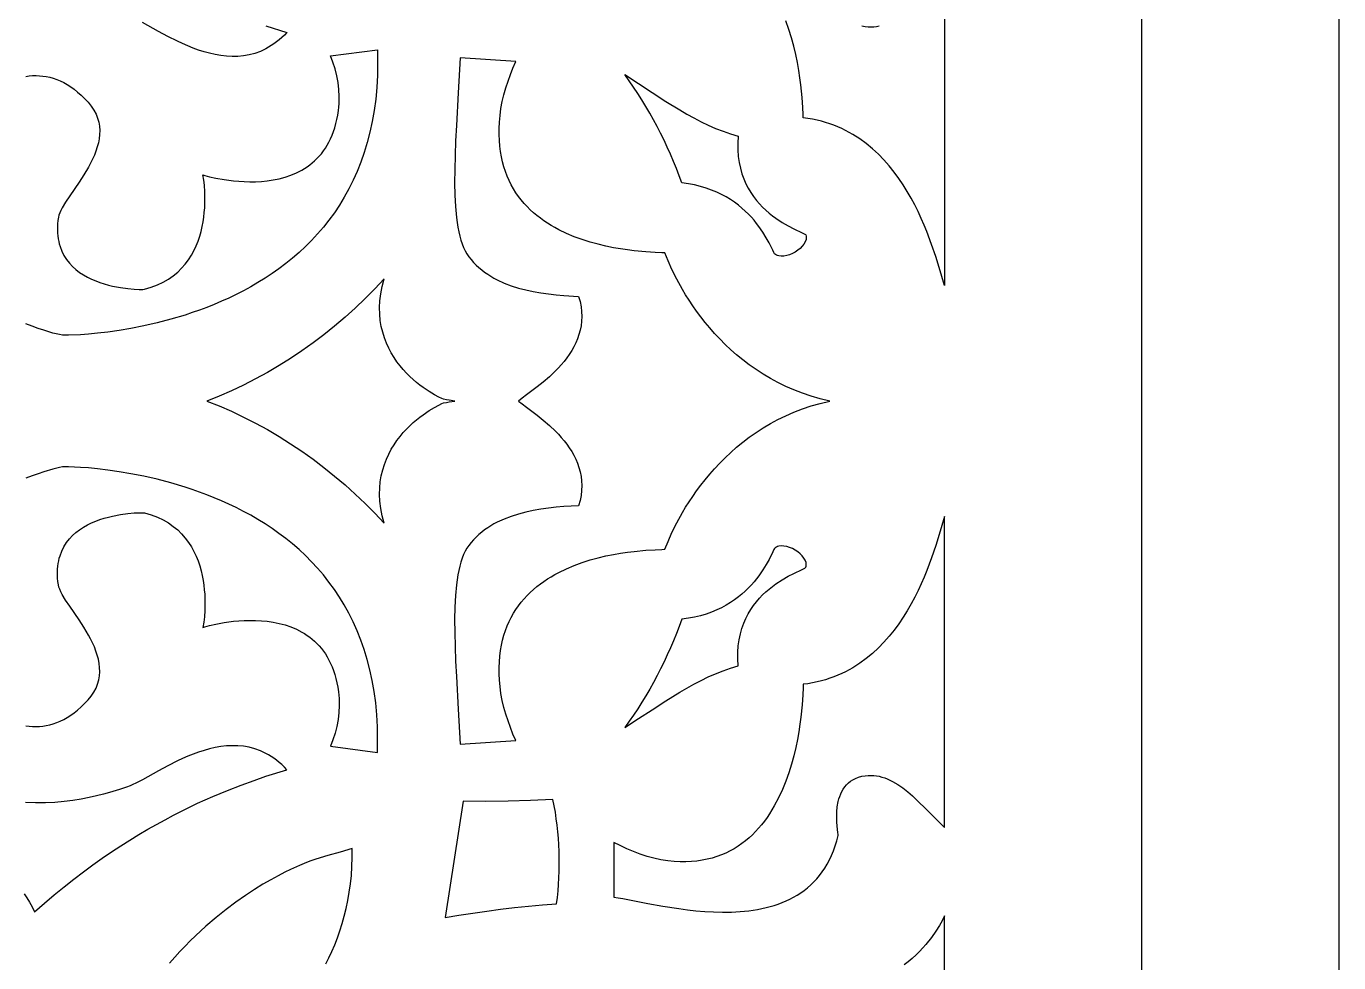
# Model space of a CAD drawing. Extents: x -75 to 75, y -200 to 200.
# Drawn here: x 8.4 to 75, y 28 to 75.5 of the extents above; entities that cross this region are included whole.
import ezdxf

# ---------------------------------------------------------------- set-up
doc = ezdxf.new("R2010")
doc.units = 0
doc.layers.add('LAYER_1', color=18, linetype='CONTINUOUS')
doc.layers.add('LAYER_10', color=140, linetype='CONTINUOUS')

msp = doc.modelspace()

# ---------------------------------------------------------------- linework, layer by layer
at = {"layer": 'LAYER_1'}
for points in [[(55.001, 78.077), (55.001, 62.309), (54.728, 63.224), (54.553, 63.785), (54.346, 64.396), (54.102, 65.045), (53.966, 65.38), (53.818, 65.718), (53.66, 66.059), (53.49, 66.402), (53.308, 66.743), (53.113, 67.082), (52.905, 67.418), (52.683, 67.747), (52.447, 68.069), (52.196, 68.382), (51.929, 68.684), (51.647, 68.974), (51.348, 69.249), (51.033, 69.509), (50.7, 69.751), (50.349, 69.974), (50.167, 70.078), (49.98, 70.177), (49.788, 70.27), (49.592, 70.357), (49.391, 70.438), (49.184, 70.512), (48.973, 70.58), (48.756, 70.642), (48.535, 70.697), (48.308, 70.744), (48.076, 70.785), (47.839, 70.817), (47.836, 70.99), (47.822, 71.345), (47.786, 71.854), (47.72, 72.489), (47.672, 72.845), (47.613, 73.222), (47.541, 73.617), (47.456, 74.025), (47.355, 74.445), (47.239, 74.871), (47.105, 75.301), (46.952, 75.731)], [(20.598, 75.481), (21.659, 75.148), (21.53, 75.015), (21.4, 74.89), (21.269, 74.774), (21.136, 74.667), (21.001, 74.567), (20.866, 74.476), (20.729, 74.393), (20.591, 74.317), (20.453, 74.249), (20.313, 74.188), (20.031, 74.086), (19.747, 74.011), (19.461, 73.961), (19.174, 73.933), (18.886, 73.928), (18.598, 73.942), (18.31, 73.975), (18.024, 74.024), (17.74, 74.088), (17.459, 74.166), (17.181, 74.255), (16.906, 74.355), (16.637, 74.463), (16.372, 74.578), (16.114, 74.698), (15.617, 74.948), (15.152, 75.199), (14.338, 75.655)], [(50.804, 75.481), (50.982, 75.449), (51.127, 75.435), (51.27, 75.431), (51.412, 75.438), (51.552, 75.455), (51.691, 75.482)], [(8.422, 72.919), (8.593, 72.941), (8.765, 72.955), (8.938, 72.959), (9.111, 72.953), (9.286, 72.937), (9.461, 72.91), (9.637, 72.872), (9.813, 72.822), (9.99, 72.761), (10.167, 72.688), (10.343, 72.601), (10.52, 72.502), (10.697, 72.389), (10.874, 72.263), (11.05, 72.122), (11.226, 71.966), (11.402, 71.796), (11.577, 71.61), (11.739, 71.412), (11.874, 71.21), (11.981, 71.007), (12.063, 70.801), (12.12, 70.594), (12.156, 70.386), (12.17, 70.176), (12.164, 69.967), (12.141, 69.757), (12.101, 69.547), (12.047, 69.338), (11.978, 69.13), (11.898, 68.924), (11.807, 68.719), (11.707, 68.516), (11.6, 68.316), (11.368, 67.926), (11.124, 67.55), (10.648, 66.854), (10.439, 66.541), (10.266, 66.255), (10.196, 66.123), (10.14, 65.999), (10.099, 65.884), (10.075, 65.777), (10.051, 65.605), (10.035, 65.439), (10.027, 65.279), (10.026, 65.123), (10.031, 64.973), (10.044, 64.827), (10.062, 64.687), (10.088, 64.552), (10.119, 64.421), (10.155, 64.295), (10.245, 64.057), (10.356, 63.836), (10.485, 63.633), (10.631, 63.446), (10.791, 63.275), (10.965, 63.119), (11.15, 62.978), (11.345, 62.85), (11.547, 62.735), (11.755, 62.632), (11.968, 62.542), (12.182, 62.462), (12.397, 62.392), (12.61, 62.332), (12.821, 62.282), (13.224, 62.204), (13.593, 62.154), (13.913, 62.127), (14.169, 62.117), (14.346, 62.118), (14.431, 62.125), (14.606, 62.171), (14.774, 62.223), (15.091, 62.342), (15.383, 62.48), (15.652, 62.635), (15.897, 62.806), (16.121, 62.991), (16.323, 63.189), (16.506, 63.398), (16.67, 63.617), (16.815, 63.844), (16.944, 64.078), (17.056, 64.318), (17.154, 64.561), (17.237, 64.807), (17.306, 65.054), (17.364, 65.3), (17.41, 65.544), (17.446, 65.784), (17.472, 66.019), (17.49, 66.247), (17.504, 66.678), (17.497, 67.065), (17.474, 67.395), (17.445, 67.657), (17.397, 67.928), (17.506, 67.892), (17.732, 67.832), (18.06, 67.758), (18.474, 67.683), (18.708, 67.649), (18.957, 67.619), (19.22, 67.596), (19.494, 67.579), (19.778, 67.572), (20.069, 67.576), (20.365, 67.591), (20.665, 67.62), (20.966, 67.664), (21.267, 67.725), (21.565, 67.804), (21.858, 67.903), (22.144, 68.023), (22.422, 68.166), (22.557, 68.247), (22.689, 68.334), (22.818, 68.427), (22.943, 68.527), (23.065, 68.634), (23.182, 68.748), (23.296, 68.869), (23.405, 68.997), (23.51, 69.134), (23.609, 69.278), (23.703, 69.43), (23.792, 69.59), (23.875, 69.759), (23.953, 69.936), (24.024, 70.122), (24.088, 70.317), (24.146, 70.521), (24.197, 70.735), (24.241, 70.958), (24.277, 71.191), (24.297, 71.365), (24.31, 71.54), (24.315, 71.893), (24.295, 72.246), (24.25, 72.6), (24.184, 72.95), (24.098, 73.294), (23.995, 73.632), (23.875, 73.96), (26.247, 74.27), (26.259, 73.613), (26.248, 72.977), (26.214, 72.36), (26.159, 71.763), (26.082, 71.185), (25.986, 70.625), (25.869, 70.085), (25.735, 69.562), (25.581, 69.058), (25.411, 68.571), (25.224, 68.101), (25.021, 67.648), (24.803, 67.212), (24.57, 66.792), (24.323, 66.388), (24.064, 66), (23.792, 65.628), (23.508, 65.27), (23.214, 64.928), (22.909, 64.6), (22.595, 64.286), (22.272, 63.986), (21.941, 63.699), (21.602, 63.426), (21.257, 63.165), (20.906, 62.918), (20.55, 62.682), (20.19, 62.459), (19.825, 62.247), (19.458, 62.047), (19.088, 61.857), (18.717, 61.679), (18.345, 61.511), (17.973, 61.353), (17.601, 61.205), (17.231, 61.066), (16.862, 60.937), (16.497, 60.816), (15.776, 60.601), (15.075, 60.417), (14.399, 60.263), (13.754, 60.136), (13.146, 60.033), (12.58, 59.952), (12.063, 59.891), (11.599, 59.846), (11.195, 59.816), (10.588, 59.79), (10.289, 59.792), (10.128, 59.822), (9.799, 59.904), (9.331, 60.044), (9.053, 60.136), (8.751, 60.244), (8.429, 60.368)], [(8.422, 39.987), (8.593, 39.964), (8.765, 39.951), (8.938, 39.947), (9.111, 39.953), (9.286, 39.969), (9.461, 39.996), (9.637, 40.034), (9.813, 40.083), (9.99, 40.145), (10.167, 40.218), (10.343, 40.305), (10.52, 40.404), (10.697, 40.517), (10.874, 40.643), (11.05, 40.784), (11.226, 40.94), (11.402, 41.11), (11.577, 41.296), (11.739, 41.494), (11.874, 41.695), (11.981, 41.899), (12.063, 42.104), (12.12, 42.312), (12.156, 42.52), (12.17, 42.729), (12.164, 42.939), (12.141, 43.149), (12.101, 43.359), (12.047, 43.568), (11.978, 43.776), (11.898, 43.982), (11.807, 44.187), (11.707, 44.39), (11.6, 44.59), (11.368, 44.98), (11.124, 45.356), (10.648, 46.051), (10.439, 46.365), (10.266, 46.651), (10.196, 46.782), (10.14, 46.907), (10.099, 47.022), (10.075, 47.129), (10.051, 47.301), (10.035, 47.467), (10.027, 47.627), (10.026, 47.783), (10.031, 47.933), (10.044, 48.078), (10.062, 48.219), (10.088, 48.354), (10.119, 48.485), (10.155, 48.611), (10.245, 48.849), (10.356, 49.069), (10.485, 49.273), (10.631, 49.46), (10.791, 49.631), (10.965, 49.787), (11.15, 49.928), (11.345, 50.056), (11.547, 50.171), (11.755, 50.274), (11.968, 50.364), (12.182, 50.444), (12.397, 50.514), (12.61, 50.573), (12.821, 50.624), (13.224, 50.702), (13.593, 50.751), (13.913, 50.779), (14.169, 50.789), (14.346, 50.788), (14.431, 50.781), (14.606, 50.734), (14.774, 50.683), (15.091, 50.564), (15.383, 50.426), (15.652, 50.271), (15.897, 50.1), (16.121, 49.915), (16.323, 49.717), (16.506, 49.508), (16.67, 49.289), (16.815, 49.062), (16.944, 48.827), (17.056, 48.588), (17.154, 48.344), (17.237, 48.099), (17.306, 47.852), (17.364, 47.606), (17.41, 47.362), (17.446, 47.122), (17.472, 46.887), (17.49, 46.658), (17.504, 46.227), (17.497, 45.841), (17.474, 45.511), (17.445, 45.249), (17.397, 44.978), (17.506, 45.013), (17.732, 45.074), (18.06, 45.148), (18.474, 45.223), (18.708, 45.257), (18.957, 45.287), (19.22, 45.31), (19.494, 45.326), (19.778, 45.334), (20.069, 45.33), (20.365, 45.315), (20.665, 45.286), (20.966, 45.242), (21.267, 45.181), (21.565, 45.102), (21.858, 45.003), (22.144, 44.883), (22.422, 44.74), (22.557, 44.659), (22.689, 44.572), (22.818, 44.479), (22.943, 44.379), (23.065, 44.272), (23.182, 44.158), (23.296, 44.037), (23.405, 43.908), (23.51, 43.772), (23.609, 43.628), (23.703, 43.476), (23.792, 43.316), (23.875, 43.147), (23.953, 42.97), (24.024, 42.784), (24.088, 42.589), (24.146, 42.385), (24.197, 42.171), (24.241, 41.948), (24.277, 41.715), (24.297, 41.541), (24.31, 41.366), (24.315, 41.013), (24.295, 40.659), (24.25, 40.306), (24.184, 39.956), (24.098, 39.611), (23.995, 39.274), (23.875, 38.946), (26.247, 38.636), (26.259, 39.293), (26.248, 39.929), (26.214, 40.546), (26.159, 41.143), (26.082, 41.721), (25.986, 42.28), (25.869, 42.821), (25.735, 43.344), (25.581, 43.848), (25.411, 44.335), (25.224, 44.805), (25.021, 45.258), (24.803, 45.694), (24.57, 46.114), (24.323, 46.517), (24.064, 46.905), (23.792, 47.278), (23.508, 47.635), (23.214, 47.978), (22.909, 48.306), (22.595, 48.62), (22.272, 48.92), (21.941, 49.207), (21.602, 49.48), (21.257, 49.741), (20.906, 49.988), (20.55, 50.224), (20.19, 50.447), (19.825, 50.659), (19.458, 50.859), (19.088, 51.049), (18.717, 51.227), (18.345, 51.395), (17.973, 51.553), (17.601, 51.701), (17.231, 51.84), (16.862, 51.969), (16.497, 52.089), (15.776, 52.305), (15.075, 52.488), (14.399, 52.643), (13.754, 52.77), (13.146, 52.873), (12.58, 52.954), (12.063, 53.015), (11.599, 53.06), (11.195, 53.09), (10.588, 53.116), (10.289, 53.114), (10.128, 53.084), (9.799, 53.002), (9.331, 52.862), (9.053, 52.77), (8.751, 52.662), (8.429, 52.537)], [(8.34, 31.467), (8.477, 31.259), (8.611, 31.038), (8.74, 30.805), (8.864, 30.558), (9.366, 30.997), (9.866, 31.419), (10.362, 31.823), (10.853, 32.21), (11.341, 32.58), (11.824, 32.934), (12.301, 33.272), (12.774, 33.594), (13.241, 33.901), (13.701, 34.194), (14.156, 34.472), (14.604, 34.737), (15.045, 34.988), (15.479, 35.226), (15.905, 35.452), (16.323, 35.665), (17.133, 36.057), (17.909, 36.405), (18.645, 36.712), (19.341, 36.982), (19.992, 37.219), (20.598, 37.425), (21.659, 37.758), (21.53, 37.891), (21.4, 38.016), (21.269, 38.132), (21.136, 38.239), (21.001, 38.338), (20.866, 38.43), (20.729, 38.513), (20.591, 38.589), (20.453, 38.657), (20.313, 38.718), (20.031, 38.82), (19.747, 38.895), (19.461, 38.945), (19.174, 38.972), (18.886, 38.978), (18.598, 38.964), (18.31, 38.931), (18.024, 38.882), (17.74, 38.818), (17.459, 38.74), (17.181, 38.651), (16.906, 38.551), (16.637, 38.443), (16.372, 38.328), (16.114, 38.208), (15.617, 37.958), (15.152, 37.706), (14.338, 37.251), (13.999, 37.072), (13.848, 37.001), (13.712, 36.944), (13.534, 36.877), (13.178, 36.753), (12.663, 36.596), (12.352, 36.511), (12.009, 36.427), (11.636, 36.345), (11.236, 36.27), (10.811, 36.202), (10.364, 36.146), (9.897, 36.104), (9.413, 36.079), (8.914, 36.074), (8.403, 36.092)], [(23.631, 27.912), (23.788, 28.224), (23.938, 28.549), (24.081, 28.884), (24.217, 29.23), (24.344, 29.588), (24.462, 29.957), (24.57, 30.337), (24.666, 30.727), (24.751, 31.129), (24.823, 31.542), (24.881, 31.965), (24.926, 32.399), (24.955, 32.844), (24.968, 33.3), (24.964, 33.767), (24.352, 33.584), (23.739, 33.407), (23.129, 33.218), (22.827, 33.114), (22.528, 33.001), (22.29, 32.903), (21.842, 32.7), (21.549, 32.558), (21.216, 32.385), (20.846, 32.183), (20.443, 31.949), (20.01, 31.683), (19.553, 31.383), (19.074, 31.048), (18.578, 30.677), (18.069, 30.27), (17.55, 29.824), (17.025, 29.34), (16.762, 29.083), (16.498, 28.815), (16.235, 28.538), (15.973, 28.249), (15.713, 27.951)], [(55.001, 18.089), (55.001, 30.352), (54.872, 30.096), (54.738, 29.861), (54.559, 29.575), (54.332, 29.25), (54.058, 28.902), (53.903, 28.723), (53.736, 28.544), (53.557, 28.366), (53.366, 28.192), (53.163, 28.022), (52.948, 27.858)]]:
    msp.add_lwpolyline(points, dxfattribs=at)
for points in [[(33.395, 56.453), (33.578, 56.309), (33.805, 56.141), (34.353, 55.731), (34.656, 55.489), (34.966, 55.221), (35.275, 54.928), (35.425, 54.772), (35.572, 54.61), (35.713, 54.441), (35.849, 54.266), (35.977, 54.085), (36.096, 53.897), (36.206, 53.703), (36.305, 53.503), (36.392, 53.296), (36.466, 53.082), (36.526, 52.863), (36.57, 52.636), (36.598, 52.404), (36.608, 52.165), (36.6, 51.919), (36.571, 51.667), (36.521, 51.408), (36.45, 51.143), (35.699, 51.099), (35.315, 51.066), (34.927, 51.023), (34.539, 50.969), (34.152, 50.901), (33.77, 50.819), (33.393, 50.72), (33.025, 50.603), (32.668, 50.467), (32.324, 50.308), (32.158, 50.22), (31.995, 50.126), (31.838, 50.026), (31.685, 49.92), (31.537, 49.806), (31.394, 49.686), (31.257, 49.559), (31.126, 49.424), (31.001, 49.282), (30.882, 49.132), (30.786, 48.99), (30.697, 48.835), (30.617, 48.666), (30.544, 48.485), (30.478, 48.291), (30.42, 48.084), (30.368, 47.865), (30.323, 47.634), (30.284, 47.391), (30.251, 47.137), (30.202, 46.594), (30.173, 46.007), (30.162, 45.378), (30.167, 44.709), (30.185, 44.002), (30.213, 43.258), (30.251, 42.479), (30.342, 40.825), (30.439, 39.053), (33.257, 39.239), (33.121, 39.567), (32.991, 39.899), (32.87, 40.236), (32.759, 40.576), (32.661, 40.921), (32.578, 41.269), (32.512, 41.62), (32.464, 41.975), (32.436, 42.305), (32.421, 42.625), (32.419, 42.934), (32.43, 43.233), (32.454, 43.521), (32.489, 43.8), (32.535, 44.069), (32.593, 44.328), (32.662, 44.578), (32.74, 44.818), (32.829, 45.049), (32.926, 45.272), (33.033, 45.485), (33.149, 45.691), (33.272, 45.887), (33.404, 46.076), (33.543, 46.256), (33.689, 46.429), (33.841, 46.594), (33.999, 46.751), (34.164, 46.901), (34.333, 47.044), (34.508, 47.18), (34.686, 47.31), (34.869, 47.432), (35.056, 47.548), (35.246, 47.658), (35.439, 47.762), (35.831, 47.952), (36.231, 48.12), (36.633, 48.267), (37.035, 48.394), (37.434, 48.504), (37.826, 48.597), (38.209, 48.675), (38.578, 48.739), (38.93, 48.791), (39.263, 48.831), (39.857, 48.886), (40.332, 48.915), (40.662, 48.927), (40.822, 48.936), (40.98, 49.338), (41.18, 49.787), (41.424, 50.277), (41.712, 50.797), (41.874, 51.066), (42.047, 51.341), (42.232, 51.618), (42.429, 51.899), (42.638, 52.181), (42.86, 52.463), (43.094, 52.745), (43.341, 53.025), (43.601, 53.303), (43.875, 53.578), (44.161, 53.847), (44.461, 54.111), (44.775, 54.368), (45.102, 54.617), (45.444, 54.858), (45.8, 55.088), (46.17, 55.308), (46.555, 55.516), (46.954, 55.71), (47.368, 55.891), (47.798, 56.056), (48.243, 56.206), (48.703, 56.338), (49.179, 56.453), (48.703, 56.568), (48.243, 56.7), (47.798, 56.85), (47.368, 57.015), (46.954, 57.196), (46.555, 57.39), (46.17, 57.598), (45.8, 57.818), (45.444, 58.048), (45.102, 58.289), (44.775, 58.538), (44.461, 58.795), (44.161, 59.059), (43.875, 59.328), (43.601, 59.603), (43.341, 59.88), (43.094, 60.161), (42.86, 60.443), (42.638, 60.725), (42.429, 61.007), (42.232, 61.288), (42.047, 61.565), (41.874, 61.839), (41.712, 62.109), (41.424, 62.629), (41.18, 63.118), (40.98, 63.568), (40.822, 63.969), (40.662, 63.978), (40.332, 63.991), (39.857, 64.02), (39.263, 64.074), (38.93, 64.115), (38.578, 64.167), (38.209, 64.231), (37.826, 64.309), (37.434, 64.402), (37.035, 64.512), (36.633, 64.639), (36.231, 64.786), (35.831, 64.954), (35.439, 65.144), (35.246, 65.248), (35.056, 65.358), (34.869, 65.474), (34.686, 65.596), (34.508, 65.725), (34.333, 65.861), (34.164, 66.004), (33.999, 66.155), (33.841, 66.312), (33.689, 66.477), (33.543, 66.65), (33.404, 66.83), (33.272, 67.019), (33.149, 67.215), (33.033, 67.42), (32.926, 67.634), (32.829, 67.856), (32.74, 68.088), (32.662, 68.328), (32.593, 68.578), (32.535, 68.837), (32.489, 69.106), (32.454, 69.385), (32.43, 69.673), (32.419, 69.972), (32.421, 70.281), (32.436, 70.601), (32.464, 70.931), (32.512, 71.285), (32.578, 71.637), (32.661, 71.985), (32.759, 72.329), (32.87, 72.67), (32.991, 73.007), (33.121, 73.339), (33.257, 73.667), (30.439, 73.853), (30.342, 72.081), (30.251, 70.426), (30.213, 69.648), (30.185, 68.904), (30.167, 68.197), (30.162, 67.528), (30.173, 66.899), (30.202, 66.312), (30.251, 65.769), (30.284, 65.515), (30.323, 65.272), (30.368, 65.041), (30.42, 64.822), (30.478, 64.615), (30.544, 64.421), (30.617, 64.239), (30.697, 64.071), (30.786, 63.916), (30.882, 63.774), (31.001, 63.624), (31.126, 63.482), (31.257, 63.347), (31.394, 63.22), (31.537, 63.1), (31.685, 62.986), (31.838, 62.88), (31.995, 62.779), (32.158, 62.685), (32.324, 62.598), (32.668, 62.439), (33.025, 62.302), (33.393, 62.185), (33.77, 62.087), (34.152, 62.005), (34.539, 61.937), (34.927, 61.883), (35.315, 61.84), (35.699, 61.807), (36.45, 61.763), (36.521, 61.498), (36.571, 61.239), (36.6, 60.987), (36.608, 60.741), (36.598, 60.502), (36.57, 60.269), (36.526, 60.043), (36.466, 59.823), (36.392, 59.61), (36.305, 59.403), (36.206, 59.203), (36.096, 59.009), (35.977, 58.821), (35.849, 58.64), (35.713, 58.465), (35.572, 58.296), (35.425, 58.134), (35.275, 57.978), (34.966, 57.685), (34.656, 57.417), (34.353, 57.175), (33.805, 56.765), (33.578, 56.597)], [(46.595, 63.815), (46.537, 63.831), (46.483, 63.855), (46.433, 63.884), (46.387, 63.921), (46.35, 63.979), (46.292, 64.098), (46.102, 64.484), (45.963, 64.735), (45.792, 65.013), (45.586, 65.311), (45.469, 65.464), (45.342, 65.62), (45.205, 65.776), (45.057, 65.932), (44.898, 66.086), (44.728, 66.239), (44.546, 66.388), (44.352, 66.532), (44.146, 66.672), (43.928, 66.804), (43.696, 66.93), (43.451, 67.047), (43.192, 67.154), (42.919, 67.251), (42.631, 67.337), (42.329, 67.41), (42.011, 67.469), (41.678, 67.514), (41.545, 67.881), (41.405, 68.247), (41.258, 68.609), (41.105, 68.969), (40.945, 69.326), (40.78, 69.679), (40.608, 70.03), (40.429, 70.377), (40.245, 70.72), (40.055, 71.06), (39.859, 71.395), (39.658, 71.726), (39.45, 72.053), (39.237, 72.375), (39.019, 72.693), (38.796, 73.005), (39.488, 72.558), (40.18, 72.102), (40.876, 71.65), (41.579, 71.215), (41.935, 71.007), (42.293, 70.808), (42.656, 70.62), (43.022, 70.443), (43.393, 70.28), (43.769, 70.132), (44.15, 70), (44.537, 69.887), (44.518, 69.528), (44.521, 69.186), (44.545, 68.861), (44.588, 68.552), (44.649, 68.26), (44.727, 67.984), (44.82, 67.722), (44.926, 67.476), (45.045, 67.243), (45.175, 67.025), (45.314, 66.82), (45.462, 66.629), (45.616, 66.449), (45.775, 66.283), (45.939, 66.128), (46.105, 65.984), (46.272, 65.851), (46.439, 65.729), (46.767, 65.514), (47.077, 65.336), (47.358, 65.192), (47.788, 64.99), (47.915, 64.925), (47.952, 64.9), (47.969, 64.88), (47.984, 64.822), (47.991, 64.764), (47.989, 64.705), (47.98, 64.646), (47.941, 64.528), (47.875, 64.412), (47.788, 64.301), (47.682, 64.196), (47.561, 64.099), (47.429, 64.012), (47.289, 63.937), (47.145, 63.876), (46.999, 63.831), (46.857, 63.805), (46.721, 63.799)], [(17.601, 56.453), (18.227, 56.203), (18.848, 55.933), (19.463, 55.643), (20.071, 55.333), (20.672, 55.004), (21.265, 54.656), (21.848, 54.29), (22.422, 53.906), (22.986, 53.505), (23.539, 53.087), (24.08, 52.653), (24.609, 52.203), (25.124, 51.738), (25.626, 51.257), (26.114, 50.762), (26.586, 50.254), (26.487, 50.639), (26.417, 51.01), (26.374, 51.369), (26.358, 51.714), (26.365, 52.046), (26.395, 52.364), (26.445, 52.67), (26.515, 52.963), (26.602, 53.244), (26.704, 53.511), (26.821, 53.766), (26.951, 54.008), (27.091, 54.238), (27.24, 54.456), (27.397, 54.661), (27.56, 54.854), (27.727, 55.035), (27.896, 55.204), (28.066, 55.361), (28.236, 55.506), (28.403, 55.639), (28.566, 55.761), (28.872, 55.97), (29.143, 56.134), (29.364, 56.252), (29.521, 56.327), (29.603, 56.358), (29.746, 56.388), (29.891, 56.41), (30.18, 56.453), (29.891, 56.496), (29.746, 56.518), (29.603, 56.548), (29.521, 56.579), (29.364, 56.653), (29.143, 56.772), (28.872, 56.936), (28.566, 57.145), (28.403, 57.266), (28.236, 57.4), (28.066, 57.545), (27.896, 57.702), (27.727, 57.871), (27.56, 58.052), (27.397, 58.245), (27.24, 58.45), (27.091, 58.668), (26.951, 58.898), (26.821, 59.14), (26.704, 59.395), (26.602, 59.662), (26.515, 59.943), (26.445, 60.235), (26.395, 60.541), (26.365, 60.86), (26.358, 61.192), (26.374, 61.537), (26.417, 61.895), (26.487, 62.267), (26.586, 62.652), (26.114, 62.143), (25.626, 61.649), (25.124, 61.168), (24.609, 60.703), (24.08, 60.253), (23.539, 59.819), (22.986, 59.401), (22.422, 59), (21.848, 58.616), (21.265, 58.25), (20.672, 57.902), (20.071, 57.573), (19.463, 57.263), (18.848, 56.973), (18.227, 56.703)], [(55.001, 50.597), (54.728, 49.682), (54.553, 49.121), (54.346, 48.51), (54.102, 47.861), (53.966, 47.526), (53.818, 47.188), (53.66, 46.846), (53.49, 46.504), (53.308, 46.163), (53.113, 45.823), (52.905, 45.488), (52.683, 45.159), (52.447, 44.837), (52.196, 44.524), (51.929, 44.222), (51.647, 43.932), (51.348, 43.657), (51.033, 43.397), (50.7, 43.155), (50.349, 42.931), (50.167, 42.828), (49.98, 42.729), (49.788, 42.636), (49.592, 42.549), (49.391, 42.468), (49.184, 42.394), (48.973, 42.325), (48.756, 42.264), (48.535, 42.209), (48.308, 42.162), (48.076, 42.121), (47.839, 42.089), (47.836, 41.916), (47.822, 41.561), (47.786, 41.052), (47.72, 40.417), (47.672, 40.061), (47.613, 39.684), (47.541, 39.289), (47.456, 38.88), (47.355, 38.461), (47.239, 38.035), (47.105, 37.605), (46.952, 37.175), (46.779, 36.749), (46.585, 36.329), (46.369, 35.92), (46.252, 35.72), (46.129, 35.524), (46, 35.333), (45.865, 35.146), (45.723, 34.965), (45.574, 34.789), (45.419, 34.62), (45.257, 34.456), (45.087, 34.3), (44.911, 34.152), (44.727, 34.011), (44.535, 33.878), (44.336, 33.754), (44.129, 33.64), (43.914, 33.534), (43.69, 33.439), (43.459, 33.355), (43.218, 33.281), (42.97, 33.218), (42.712, 33.168), (42.446, 33.129), (42.17, 33.103), (41.885, 33.091), (41.591, 33.091), (41.288, 33.106), (40.974, 33.135), (40.618, 33.189), (40.266, 33.266), (39.917, 33.363), (39.572, 33.479), (39.23, 33.61), (38.893, 33.754), (38.561, 33.909), (38.234, 34.072), (38.234, 31.297), (38.451, 31.266), (38.698, 31.224), (39.278, 31.113), (39.956, 30.981), (40.714, 30.843), (41.534, 30.714), (41.962, 30.658), (42.399, 30.611), (42.842, 30.573), (43.29, 30.548), (43.741, 30.537), (44.191, 30.543), (44.639, 30.566), (45.084, 30.609), (45.521, 30.675), (45.95, 30.764), (46.16, 30.819), (46.367, 30.88), (46.571, 30.948), (46.772, 31.023), (46.969, 31.106), (47.161, 31.196), (47.349, 31.295), (47.533, 31.401), (47.711, 31.516), (47.884, 31.64), (48.052, 31.773), (48.214, 31.914), (48.37, 32.066), (48.519, 32.227), (48.662, 32.398), (48.798, 32.579), (48.927, 32.77), (49.048, 32.972), (49.162, 33.185), (49.268, 33.409), (49.365, 33.645), (49.454, 33.892), (49.534, 34.151), (49.605, 34.422), (49.603, 34.471), (49.591, 34.573), (49.554, 34.904), (49.539, 35.12), (49.532, 35.359), (49.539, 35.615), (49.564, 35.879), (49.612, 36.145), (49.646, 36.277), (49.687, 36.407), (49.737, 36.533), (49.795, 36.655), (49.862, 36.772), (49.939, 36.884), (50.027, 36.989), (50.125, 37.086), (50.236, 37.174), (50.358, 37.253), (50.493, 37.322), (50.642, 37.379), (50.804, 37.424), (50.982, 37.457), (51.127, 37.471), (51.27, 37.474), (51.412, 37.468), (51.552, 37.451), (51.691, 37.424), (51.829, 37.389), (51.965, 37.345), (52.099, 37.293), (52.233, 37.233), (52.365, 37.166), (52.625, 37.013), (52.881, 36.836), (53.132, 36.64), (53.378, 36.429), (53.62, 36.206), (54.093, 35.74), (54.552, 35.271), (55.001, 34.829)], [(46.595, 49.091), (46.537, 49.074), (46.483, 49.051), (46.433, 49.021), (46.387, 48.985), (46.35, 48.927), (46.292, 48.808), (46.102, 48.422), (45.963, 48.171), (45.792, 47.893), (45.586, 47.595), (45.469, 47.442), (45.342, 47.286), (45.205, 47.13), (45.057, 46.974), (44.898, 46.819), (44.728, 46.667), (44.546, 46.518), (44.352, 46.374), (44.146, 46.234), (43.928, 46.101), (43.696, 45.976), (43.451, 45.859), (43.192, 45.751), (42.919, 45.654), (42.631, 45.569), (42.329, 45.496), (42.011, 45.437), (41.678, 45.392), (41.545, 45.024), (41.405, 44.659), (41.258, 44.297), (41.105, 43.937), (40.945, 43.58), (40.78, 43.226), (40.608, 42.876), (40.429, 42.529), (40.245, 42.186), (40.055, 41.846), (39.859, 41.511), (39.658, 41.18), (39.45, 40.853), (39.237, 40.531), (39.019, 40.213), (38.796, 39.901), (39.488, 40.348), (40.18, 40.804), (40.876, 41.255), (41.579, 41.691), (41.935, 41.899), (42.293, 42.098), (42.656, 42.286), (43.022, 42.463), (43.393, 42.626), (43.769, 42.774), (44.15, 42.906), (44.537, 43.019), (44.518, 43.378), (44.521, 43.72), (44.545, 44.045), (44.588, 44.353), (44.649, 44.646), (44.727, 44.922), (44.82, 45.184), (44.926, 45.43), (45.045, 45.663), (45.175, 45.881), (45.314, 46.086), (45.462, 46.277), (45.616, 46.456), (45.775, 46.623), (45.939, 46.778), (46.105, 46.922), (46.272, 47.055), (46.439, 47.177), (46.767, 47.392), (47.077, 47.57), (47.358, 47.714), (47.788, 47.916), (47.915, 47.981), (47.952, 48.006), (47.969, 48.026), (47.984, 48.084), (47.991, 48.142), (47.989, 48.201), (47.98, 48.26), (47.941, 48.378), (47.875, 48.493), (47.788, 48.605), (47.682, 48.71), (47.561, 48.807), (47.429, 48.894), (47.289, 48.969), (47.145, 49.03), (46.999, 49.075), (46.857, 49.101), (46.721, 49.107)], [(34.012, 36.193), (32.873, 36.156), (31.734, 36.144), (30.595, 36.156), (29.675, 30.259), (30.378, 30.379), (31.083, 30.49), (31.789, 30.591), (32.496, 30.682), (33.204, 30.764), (33.913, 30.837), (34.623, 30.9), (35.333, 30.953), (35.373, 31.282), (35.406, 31.613), (35.433, 31.945), (35.452, 32.277), (35.464, 32.611), (35.47, 32.945), (35.469, 33.279), (35.46, 33.613), (35.445, 33.947), (35.424, 34.28), (35.395, 34.613), (35.359, 34.944), (35.317, 35.274), (35.268, 35.603), (35.212, 35.93), (35.149, 36.255)]]:
    msp.add_lwpolyline(points, close=True, dxfattribs=at)
at = {"layer": 'LAYER_10'}
for points in [[(74.987, 137.929), (74.983, 0), (74.987, -137.929)], [(64.994, 136.576), (64.99, 0), (64.994, -136.576)]]:
    msp.add_lwpolyline(points, dxfattribs=at)

doc.saveas('drawing.dxf')
